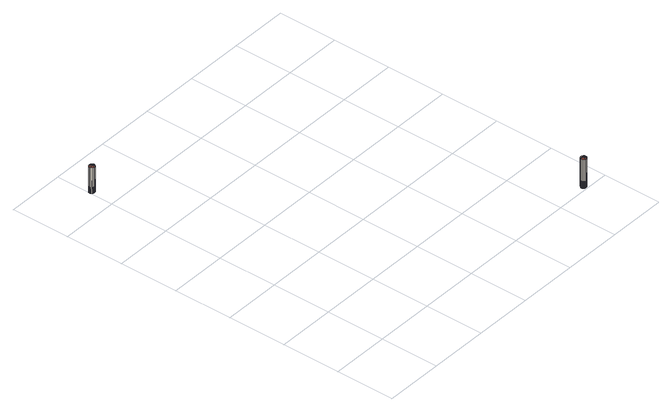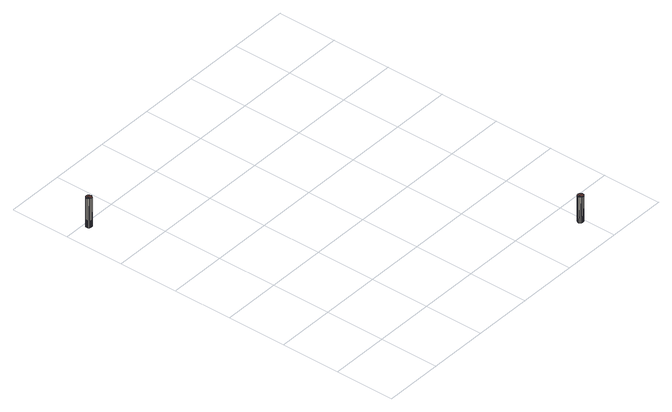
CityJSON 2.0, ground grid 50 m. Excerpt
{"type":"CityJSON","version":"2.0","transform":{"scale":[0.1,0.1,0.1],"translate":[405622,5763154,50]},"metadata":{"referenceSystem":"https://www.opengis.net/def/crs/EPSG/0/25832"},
"CityObjects":{
"building1":{"type":"Building","attributes":{"Geometrietyp2DReferenz":"1000","Gemeindeschluessel":"05515000","function":"51002_1251","roofType":"9999","measuredHeight":22.92},"geometry":[{"type":"Solid","lod":"2","boundaries":[[[[0,1,2]],[[1,3,2]],[[4,5,0]],[[5,1,0]],[[6,7,4]],[[7,5,4]],[[8,9,6]],[[9,7,6]],[[10,11,8]],[[11,9,8]],[[12,13,10]],[[13,11,10]],[[14,15,12]],[[15,13,12]],[[16,17,14]],[[17,15,14]],[[18,19,16]],[[19,17,16]],[[20,21,18]],[[21,19,18]],[[22,23,20]],[[23,21,20]],[[24,25,22]],[[25,23,22]],[[26,27,24]],[[27,25,24]],[[28,29,26]],[[29,27,26]],[[30,31,28]],[[31,29,28]],[[32,33,30]],[[33,31,30]],[[34,35,32]],[[35,33,32]],[[36,37,34]],[[37,35,34]],[[38,39,36]],[[39,37,36]],[[2,3,38]],[[3,39,38]],[[3,1,39]],[[1,5,39]],[[5,7,39]],[[7,9,39]],[[9,11,39]],[[11,13,39]],[[13,15,39]],[[15,17,39]],[[23,25,39]],[[17,19,39]],[[19,21,39]],[[21,23,39]],[[25,27,39]],[[27,29,39]],[[29,31,39]],[[31,33,39]],[[33,35,39]],[[35,37,39]],[[0,2,4]],[[2,38,4]],[[38,36,4]],[[36,34,4]],[[34,32,4]],[[32,30,4]],[[30,28,4]],[[28,26,4]],[[26,24,4]],[[24,22,4]],[[22,20,4]],[[20,18,4]],[[18,16,4]],[[16,14,4]],[[14,12,4]],[[12,10,4]],[[10,8,4]],[[8,6,4]]]],"semantics":{"surfaces":[{"type":"WallSurface"},{"type":"GroundSurface"},{"type":"RoofSurface"}],"values":[[0,0,0,0,0,0,0,0,0,0,0,0,0,0,0,0,0,0,0,0,0,0,0,0,0,0,0,0,0,0,0,0,0,0,0,0,0,0,0,0,1,1,1,1,1,1,1,1,1,1,1,1,1,1,1,1,1,1,2,2,2,2,2,2,2,2,2,2,2,2,2,2,2,2,2,2]]}}]},
"building2":{"type":"Building","attributes":{"Geometrietyp2DReferenz":"1000","Gemeindeschluessel":"05515000","function":"51002_1251","roofType":"9999","measuredHeight":25.78},"geometry":[{"type":"Solid","lod":"2","boundaries":[[[[40,41,42]],[[41,43,42]],[[44,45,40]],[[45,41,40]],[[46,47,44]],[[47,45,44]],[[48,49,46]],[[49,47,46]],[[50,51,48]],[[51,49,48]],[[52,53,50]],[[53,51,50]],[[54,55,52]],[[55,53,52]],[[56,57,54]],[[57,55,54]],[[58,59,56]],[[59,57,56]],[[60,61,58]],[[61,59,58]],[[62,63,60]],[[63,61,60]],[[64,65,62]],[[65,63,62]],[[66,67,64]],[[67,65,64]],[[68,69,66]],[[69,67,66]],[[70,71,68]],[[71,69,68]],[[72,73,70]],[[73,71,70]],[[74,75,72]],[[75,73,72]],[[76,77,74]],[[77,75,74]],[[78,79,76]],[[79,77,76]],[[42,43,78]],[[43,79,78]],[[57,59,79]],[[59,61,79]],[[61,63,79]],[[63,65,79]],[[65,67,79]],[[67,69,79]],[[69,71,79]],[[71,73,79]],[[73,75,79]],[[75,77,79]],[[43,41,79]],[[41,45,79]],[[45,47,79]],[[47,49,79]],[[49,51,79]],[[51,53,79]],[[53,55,79]],[[55,57,79]],[[40,42,44]],[[42,78,44]],[[78,76,44]],[[76,74,44]],[[74,72,44]],[[72,70,44]],[[70,68,44]],[[68,66,44]],[[66,64,44]],[[64,62,44]],[[62,60,44]],[[60,58,44]],[[58,56,44]],[[56,54,44]],[[54,52,44]],[[52,50,44]],[[50,48,44]],[[48,46,44]]]],"semantics":{"surfaces":[{"type":"WallSurface"},{"type":"GroundSurface"},{"type":"RoofSurface"}],"values":[[0,0,0,0,0,0,0,0,0,0,0,0,0,0,0,0,0,0,0,0,0,0,0,0,0,0,0,0,0,0,0,0,0,0,0,0,0,0,0,0,1,1,1,1,1,1,1,1,1,1,1,1,1,1,1,1,1,1,2,2,2,2,2,2,2,2,2,2,2,2,2,2,2,2,2,2]]}}]}
},
"vertices":[
[47,2719,238],[47,2719,9],[42,2725,238],[42,2725,9],[49,2711,238],[49,2711,9],[49,2704,238],[49,2704,9],[47,2696,238],[47,2696,9],[42,2690,238],[42,2690,9],[36,2685,238],[36,2685,9],[29,2683,238],[29,2683,9],[21,2683,238],[21,2683,9],[13,2685,238],[13,2685,9],[7,2690,238],[7,2690,9],[2,2696,238],[2,2696,9],[0,2704,238],[0,2704,9],[0,2711,238],[0,2711,9],[2,2719,238],[2,2719,9],[7,2725,238],[7,2725,9],[13,2730,238],[13,2730,9],[21,2732,238],[21,2732,9],[29,2732,238],[29,2732,9],[36,2730,238],[36,2730,9],
[2325,44,268],[2325,44,10],[2320,50,268],[2320,50,10],[2327,36,268],[2327,36,10],[2327,29,268],[2327,29,10],[2325,21,268],[2325,21,10],[2320,15,268],[2320,15,10],[2314,10,268],[2314,10,10],[2307,8,268],[2307,8,10],[2299,8,268],[2299,8,10],[2291,10,268],[2291,10,10],[2285,15,268],[2285,15,10],[2280,21,268],[2280,21,10],[2278,29,268],[2278,29,10],[2278,36,268],[2278,36,10],[2280,44,268],[2280,44,10],[2285,50,268],[2285,50,10],[2291,55,268],[2291,55,10],[2299,57,268],[2299,57,10],[2307,57,268],[2307,57,10],[2314,55,268],[2314,55,10]
]}
